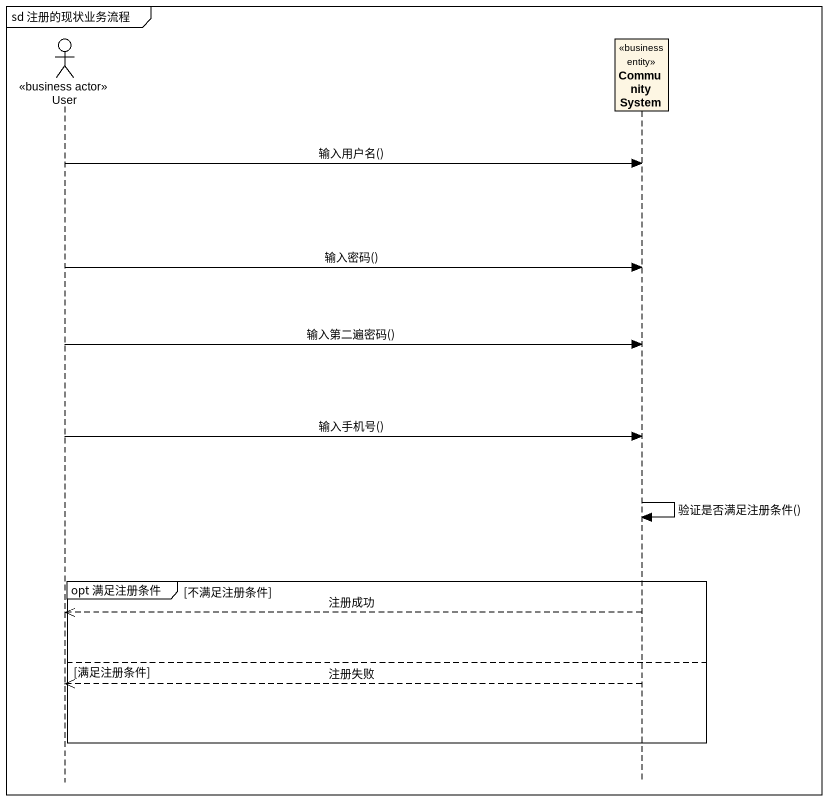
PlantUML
@startuml
mainframe sd 注册的现状业务流程
hide footbox
actor User <<business actor>>
participant "Community System" as Community_System <<business entity>>

User -> Community_System : 输入用户名()
User -> Community_System : 输入密码()
User -> Community_System : 输入第二遍密码()
User -> Community_System : 输入手机号()
Community_System -> Community_System : 验证是否满足注册条件()
group opt 满足注册条件 [不满足注册条件]
  Community_System -->> User : 注册成功
else 满足注册条件
  Community_System -->> User : 注册失败
end
@enduml
